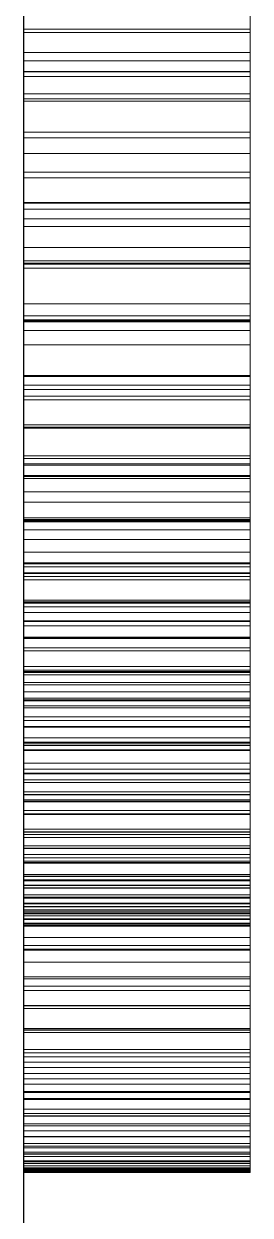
# Paper-space layout '01_三视图' of a CAD drawing. Header units: millimetres. Extents: x 8 to 451, y 8 to 289.
# Drawn here: x 53.925 to 54.025, y 207.894 to 208.42 of the extents above; entities that cross this region are included whole.
import ezdxf

# ---------------------------------------------------------------- set-up
doc = ezdxf.new("R2010")
doc.units = ezdxf.units.MM
doc.linetypes.add('WP_HIDDEN', pattern=[2.3, 1.5, -0.8])
doc.layers.add('HIDDEN', color=7, linetype='WP_HIDDEN', lineweight=13)
doc.layers.add('VISIBLE', color=7, linetype='CONTINUOUS', lineweight=25)

psp = doc.layouts.new('01_三视图')

# ---------------------------------------------------------------- linework, layer by layer
at = {"layer": 'HIDDEN'}
for points in [[(53.925, 207.21269), (53.925, 207.24403), (53.925, 207.33648), (53.925, 207.4854), (53.925, 207.68333), (53.925, 207.92033), (53.925, 208.18454), (53.925, 208.46269), (53.925, 208.74084), (53.925, 209.00504), (53.925, 209.24205), (53.925, 209.43998), (53.925, 209.5889), (53.925, 209.68135), (53.925, 209.71269)], [(53.925, 207.93106), (53.925, 209.01269)], [(54.025, 207.93106), (54.025, 209.01269)], [(53.925, 209.00828), (53.925, 207.93106)], [(53.925, 208.16252), (53.925, 209.00828)], [(54.025, 209.00828), (54.025, 207.93106)], [(54.025, 208.16252), (54.025, 209.00828)], [(53.925, 208.77755), (53.925, 207.93106)], [(53.925, 208.77388), (53.925, 207.93106)], [(54.025, 207.93106), (54.025, 208.77755)], [(54.025, 208.77388), (54.025, 207.93106)], [(53.925, 208.41607), (53.925, 208.46232)], [(53.925, 208.39878), (53.925, 208.46232)], [(53.925, 208.46232), (53.925, 208.39895)], [(54.025, 208.41607), (54.025, 208.46232)], [(54.025, 208.39878), (54.025, 208.46232)], [(54.025, 208.46232), (54.025, 208.39895)], [(53.925, 208.41994), (53.925, 208.43587)], [(53.925, 208.42737), (53.925, 208.41752)], [(54.025, 208.42737), (54.025, 208.41752)], [(53.925, 208.42505), (53.925, 208.38909)], [(54.025, 208.42505), (54.025, 208.38909)], [(53.925, 208.40358), (53.925, 208.41994)], [(53.925, 208.41752), (53.925, 208.40729)], [(53.925, 208.41752), (54.025, 208.41752)], [(53.925, 208.3721), (53.925, 208.41607)], [(53.925, 208.41607), (54.025, 208.41607)], [(54.025, 208.40358), (54.025, 208.41994)], [(54.025, 208.41752), (54.025, 208.40729)], [(54.025, 208.3721), (54.025, 208.41607)], [(53.925, 208.40729), (53.925, 208.39669)], [(53.925, 208.40729), (54.025, 208.40729)], [(54.025, 208.40729), (54.025, 208.39669)], [(53.925, 208.38679), (53.925, 208.40358)], [(53.925, 208.40358), (54.025, 208.40358)], [(54.025, 208.38679), (54.025, 208.40358)], [(53.925, 208.39895), (54.025, 208.39895)], [(53.925, 208.39895), (53.925, 208.34108)], [(53.925, 208.34078), (53.925, 208.39878)], [(53.925, 208.39878), (54.025, 208.39878)], [(53.925, 208.39669), (53.925, 208.38572)], [(53.925, 208.39669), (54.025, 208.39669)], [(54.025, 208.39895), (54.025, 208.34108)], [(54.025, 208.34078), (54.025, 208.39878)], [(54.025, 208.39669), (54.025, 208.38572)], [(53.925, 208.38909), (53.925, 208.35446)], [(53.925, 208.38909), (54.025, 208.38909)], [(53.925, 208.36955), (53.925, 208.38679)], [(53.925, 208.38679), (54.025, 208.38679)], [(53.925, 208.38572), (53.925, 208.36265)], [(53.925, 208.38572), (54.025, 208.38572)], [(54.025, 208.38909), (54.025, 208.35446)], [(54.025, 208.36955), (54.025, 208.38679)], [(54.025, 208.38572), (54.025, 208.36265)], [(53.925, 208.33042), (53.925, 208.3721)], [(53.925, 208.3721), (54.025, 208.3721)], [(53.925, 208.35188), (53.925, 208.36955)], [(53.925, 208.36955), (54.025, 208.36955)], [(54.025, 208.33042), (54.025, 208.3721)], [(54.025, 208.35188), (54.025, 208.36955)], [(53.925, 208.36265), (53.925, 208.33809)], [(53.925, 208.36265), (54.025, 208.36265)], [(54.025, 208.36265), (54.025, 208.33809)], [(53.925, 208.35446), (53.925, 208.32115)], [(53.925, 208.35446), (54.025, 208.35446)], [(54.025, 208.35446), (54.025, 208.32115)], [(53.925, 208.33378), (53.925, 208.35188)], [(53.925, 208.35188), (54.025, 208.35188)], [(54.025, 208.33378), (54.025, 208.35188)], [(53.925, 208.34108), (54.025, 208.34108)], [(53.925, 208.34108), (53.925, 208.31421)], [(53.925, 208.31386), (53.925, 208.34078)], [(53.925, 208.34078), (54.025, 208.34078)], [(53.925, 208.33809), (53.925, 208.31204)], [(53.925, 208.33809), (54.025, 208.33809)], [(54.025, 208.34108), (54.025, 208.31421)], [(54.025, 208.31386), (54.025, 208.34078)], [(54.025, 208.33809), (54.025, 208.31204)], [(53.925, 208.31524), (53.925, 208.33378)], [(53.925, 208.33378), (54.025, 208.33378)], [(54.025, 208.31524), (54.025, 208.33378)], [(53.925, 208.29102), (53.925, 208.33042)], [(53.925, 208.33042), (54.025, 208.33042)], [(54.025, 208.29102), (54.025, 208.33042)], [(53.925, 208.32115), (53.925, 208.28916)], [(53.925, 208.32115), (54.025, 208.32115)], [(54.025, 208.32115), (54.025, 208.28916)], [(53.925, 208.29626), (53.925, 208.31524)], [(53.925, 208.31524), (54.025, 208.31524)], [(53.925, 208.31421), (54.025, 208.31421)], [(53.925, 208.31421), (53.925, 208.28872)], [(53.925, 208.28833), (53.925, 208.31386)], [(53.925, 208.31386), (54.025, 208.31386)], [(53.925, 208.31204), (53.925, 208.2845)], [(53.925, 208.31204), (54.025, 208.31204)], [(54.025, 208.29626), (54.025, 208.31524)], [(54.025, 208.31421), (54.025, 208.28872)], [(54.025, 208.28833), (54.025, 208.31386)], [(54.025, 208.31204), (54.025, 208.2845)], [(53.925, 208.27813), (53.925, 208.29626)], [(53.925, 208.29626), (54.025, 208.29626)], [(54.025, 208.27813), (54.025, 208.29626)], [(53.925, 208.25391), (53.925, 208.29102)], [(53.925, 208.29102), (54.025, 208.29102)], [(54.025, 208.25391), (54.025, 208.29102)], [(53.925, 208.28916), (53.925, 208.25848)], [(53.925, 208.28916), (54.025, 208.28916)], [(53.925, 208.28872), (54.025, 208.28872)], [(53.925, 208.28872), (53.925, 208.26461)], [(53.925, 208.26418), (53.925, 208.28833)], [(53.925, 208.28833), (54.025, 208.28833)], [(53.925, 208.2845), (53.925, 208.25547)], [(53.925, 208.2845), (54.025, 208.2845)], [(54.025, 208.28916), (54.025, 208.25848)], [(54.025, 208.28872), (54.025, 208.26461)], [(54.025, 208.26418), (54.025, 208.28833)], [(54.025, 208.2845), (54.025, 208.25547)], [(53.925, 208.26032), (53.925, 208.27813)], [(53.925, 208.27813), (54.025, 208.27813)], [(54.025, 208.26032), (54.025, 208.27813)], [(53.925, 208.26461), (54.025, 208.26461)], [(53.925, 208.26461), (53.925, 208.24188)], [(53.925, 208.24142), (53.925, 208.26418)], [(53.925, 208.26418), (54.025, 208.26418)], [(54.025, 208.26461), (54.025, 208.24188)], [(54.025, 208.24142), (54.025, 208.26418)], [(53.925, 208.24282), (53.925, 208.26032)], [(53.925, 208.26032), (54.025, 208.26032)], [(53.925, 208.25848), (53.925, 208.22913)], [(53.925, 208.25848), (54.025, 208.25848)], [(54.025, 208.24282), (54.025, 208.26032)], [(54.025, 208.25848), (54.025, 208.22913)], [(53.925, 208.25547), (53.925, 208.22792)], [(53.925, 208.25547), (54.025, 208.25547)], [(53.925, 208.21908), (53.925, 208.25391)], [(53.925, 208.25391), (54.025, 208.25391)], [(54.025, 208.25547), (54.025, 208.22792)], [(54.025, 208.21908), (54.025, 208.25391)], [(53.925, 208.22562), (53.925, 208.24282)], [(53.925, 208.24282), (54.025, 208.24282)], [(54.025, 208.22562), (54.025, 208.24282)], [(53.925, 208.24188), (54.025, 208.24188)], [(53.925, 208.24188), (53.925, 208.22053)], [(53.925, 208.22005), (53.925, 208.24142)], [(53.925, 208.24142), (54.025, 208.24142)], [(54.025, 208.24188), (54.025, 208.22053)], [(54.025, 208.22005), (54.025, 208.24142)], [(53.925, 208.22913), (53.925, 208.2011)], [(53.925, 208.22913), (54.025, 208.22913)], [(53.925, 208.22792), (53.925, 208.20183)], [(53.925, 208.22792), (54.025, 208.22792)], [(54.025, 208.22913), (54.025, 208.2011)], [(54.025, 208.22792), (54.025, 208.20183)], [(53.925, 208.20874), (53.925, 208.22562)], [(53.925, 208.22562), (54.025, 208.22562)], [(53.925, 208.22498), (53.925, 208.21322)], [(53.925, 208.20042), (53.925, 208.22498)], [(53.925, 208.22498), (54.025, 208.22498)], [(54.025, 208.20874), (54.025, 208.22562)], [(54.025, 208.22498), (54.025, 208.21322)], [(54.025, 208.20042), (54.025, 208.22498)], [(53.925, 208.22053), (54.025, 208.22053)], [(53.925, 208.22053), (53.925, 208.20055)], [(53.925, 208.20006), (53.925, 208.22005)], [(53.925, 208.22005), (54.025, 208.22005)], [(53.925, 208.18654), (53.925, 208.21908)], [(53.925, 208.21908), (54.025, 208.21908)], [(54.025, 208.22053), (54.025, 208.20055)], [(54.025, 208.20006), (54.025, 208.22005)], [(54.025, 208.18654), (54.025, 208.21908)], [(53.925, 208.21322), (53.925, 208.19644)], [(53.925, 208.21322), (54.025, 208.21322)], [(54.025, 208.21322), (54.025, 208.19644)], [(53.925, 208.19217), (53.925, 208.20874)], [(53.925, 208.20874), (54.025, 208.20874)], [(54.025, 208.19217), (54.025, 208.20874)], [(53.925, 208.20183), (53.925, 208.17722)], [(53.925, 208.20183), (54.025, 208.20183)], [(53.925, 208.2011), (53.925, 208.17439)], [(53.925, 208.2011), (54.025, 208.2011)], [(53.925, 208.20055), (54.025, 208.20055)], [(53.925, 208.20055), (53.925, 208.18195)], [(53.925, 208.17743), (53.925, 208.20042)], [(53.925, 208.20042), (54.025, 208.20042)], [(53.925, 208.18146), (53.925, 208.20006)], [(53.925, 208.20006), (54.025, 208.20006)], [(54.025, 208.20183), (54.025, 208.17722)], [(54.025, 208.2011), (54.025, 208.17439)], [(54.025, 208.20055), (54.025, 208.18195)], [(54.025, 208.17743), (54.025, 208.20042)], [(54.025, 208.18146), (54.025, 208.20006)], [(53.925, 208.19644), (53.925, 208.18008)], [(53.925, 208.19644), (54.025, 208.19644)], [(54.025, 208.19644), (54.025, 208.18008)], [(53.925, 208.1759), (53.925, 208.19217)], [(53.925, 208.19217), (54.025, 208.19217)], [(54.025, 208.1759), (54.025, 208.19217)], [(53.925, 208.15628), (53.925, 208.18654)], [(53.925, 208.18654), (54.025, 208.18654)], [(54.025, 208.15628), (54.025, 208.18654)], [(53.925, 208.18195), (54.025, 208.18195)], [(53.925, 208.18195), (53.925, 208.16473)], [(53.925, 208.16424), (53.925, 208.18146)], [(53.925, 208.18146), (54.025, 208.18146)], [(53.925, 208.18008), (53.925, 208.16413)], [(53.925, 208.18008), (54.025, 208.18008)], [(54.025, 208.18195), (54.025, 208.16473)], [(54.025, 208.16424), (54.025, 208.18146)], [(54.025, 208.18008), (54.025, 208.16413)], [(53.925, 208.15601), (53.925, 208.17743)], [(53.925, 208.17743), (54.025, 208.17743)], [(53.925, 208.17722), (53.925, 208.16546)], [(53.925, 208.17722), (54.025, 208.17722)], [(53.925, 208.15995), (53.925, 208.1759)], [(53.925, 208.1759), (54.025, 208.1759)], [(53.925, 208.17439), (53.925, 208.149)], [(53.925, 208.17439), (54.025, 208.17439)], [(54.025, 208.15601), (54.025, 208.17743)], [(54.025, 208.17722), (54.025, 208.16546)], [(54.025, 208.15995), (54.025, 208.1759)], [(54.025, 208.17439), (54.025, 208.149)], [(53.925, 208.16546), (53.925, 208.15407)], [(53.925, 208.16546), (54.025, 208.16546)], [(53.925, 208.16473), (54.025, 208.16473)], [(53.925, 208.16473), (53.925, 208.14888)], [(53.925, 208.14842), (53.925, 208.16424)], [(53.925, 208.16424), (54.025, 208.16424)], [(53.925, 208.16413), (53.925, 208.14861)], [(53.925, 208.16413), (54.025, 208.16413)], [(54.025, 208.16546), (54.025, 208.15407)], [(54.025, 208.16473), (54.025, 208.14888)], [(54.025, 208.14842), (54.025, 208.16424)], [(54.025, 208.16413), (54.025, 208.14861)], [(53.925, 208.16252), (54.025, 208.16252)], [(53.925, 208.14431), (53.925, 208.15995)], [(53.925, 208.15995), (54.025, 208.15995)], [(54.025, 208.14431), (54.025, 208.15995)], [(53.925, 208.12799), (53.925, 208.15628)], [(53.925, 208.15628), (54.025, 208.15628)], [(53.925, 208.13616), (53.925, 208.15601)], [(53.925, 208.15601), (54.025, 208.15601)], [(53.925, 208.15407), (53.925, 208.14305)], [(53.925, 208.15407), (54.025, 208.15407)], [(54.025, 208.12799), (54.025, 208.15628)], [(54.025, 208.13616), (54.025, 208.15601)], [(54.025, 208.15407), (54.025, 208.14305)], [(53.925, 208.149), (53.925, 208.12493)], [(53.925, 208.149), (54.025, 208.149)], [(53.925, 208.14888), (54.025, 208.14888)], [(53.925, 208.14888), (53.925, 208.13442)], [(53.925, 208.14861), (53.925, 208.1335)], [(53.925, 208.14861), (54.025, 208.14861)], [(53.925, 208.13397), (53.925, 208.14842)], [(53.925, 208.14842), (54.025, 208.14842)], [(54.025, 208.149), (54.025, 208.12493)], [(54.025, 208.14888), (54.025, 208.13442)], [(54.025, 208.14861), (54.025, 208.1335)], [(54.025, 208.13397), (54.025, 208.14842)], [(53.925, 208.12897), (53.925, 208.14431)], [(53.925, 208.14431), (54.025, 208.14431)], [(53.925, 208.14305), (53.925, 208.1324)], [(53.925, 208.14305), (54.025, 208.14305)], [(54.025, 208.12897), (54.025, 208.14431)], [(54.025, 208.14305), (54.025, 208.1324)], [(53.925, 208.11789), (53.925, 208.13616)], [(53.925, 208.13616), (54.025, 208.13616)], [(53.925, 208.13442), (54.025, 208.13442)], [(53.925, 208.13442), (53.925, 208.12133)], [(53.925, 208.12092), (53.925, 208.13397)], [(53.925, 208.13397), (54.025, 208.13397)], [(53.925, 208.1335), (53.925, 208.11881)], [(53.925, 208.1335), (54.025, 208.1335)], [(53.925, 208.1324), (53.925, 208.12211)], [(53.925, 208.1324), (54.025, 208.1324)], [(54.025, 208.11789), (54.025, 208.13616)], [(54.025, 208.13442), (54.025, 208.12133)], [(54.025, 208.12092), (54.025, 208.13397)], [(54.025, 208.1335), (54.025, 208.11881)], [(54.025, 208.1324), (54.025, 208.12211)], [(53.925, 208.11395), (53.925, 208.12897)], [(53.925, 208.12897), (54.025, 208.12897)], [(53.925, 208.10135), (53.925, 208.12799)], [(53.925, 208.12799), (54.025, 208.12799)], [(54.025, 208.11395), (54.025, 208.12897)], [(54.025, 208.10135), (54.025, 208.12799)], [(53.925, 208.12493), (53.925, 208.10218)], [(53.925, 208.12493), (54.025, 208.12493)], [(53.925, 208.12211), (53.925, 208.11219)], [(53.925, 208.12211), (54.025, 208.12211)], [(53.925, 208.12133), (54.025, 208.12133)], [(53.925, 208.12133), (53.925, 208.10962)], [(54.025, 208.12493), (54.025, 208.10218)], [(54.025, 208.12211), (54.025, 208.11219)], [(54.025, 208.12133), (54.025, 208.10962)], [(53.925, 208.10925), (53.925, 208.12092)], [(53.925, 208.12092), (54.025, 208.12092)], [(53.925, 208.11881), (53.925, 208.10454)], [(53.925, 208.11881), (54.025, 208.11881)], [(53.925, 208.10119), (53.925, 208.11789)], [(53.925, 208.11789), (54.025, 208.11789)], [(54.025, 208.10925), (54.025, 208.12092)], [(54.025, 208.11881), (54.025, 208.10454)], [(54.025, 208.10119), (54.025, 208.11789)], [(53.925, 208.09924), (53.925, 208.11395)], [(53.925, 208.11395), (54.025, 208.11395)], [(53.925, 208.11219), (53.925, 208.10264)], [(53.925, 208.11219), (54.025, 208.11219)], [(54.025, 208.09924), (54.025, 208.11395)], [(54.025, 208.11219), (54.025, 208.10264)], [(53.925, 208.10962), (54.025, 208.10962)], [(53.925, 208.10962), (53.925, 208.09894)], [(53.925, 208.10925), (54.025, 208.10925)], [(53.925, 208.08867), (53.925, 208.10925)], [(54.025, 208.10962), (54.025, 208.09894)], [(54.025, 208.08867), (54.025, 208.10925)], [(53.925, 208.10454), (53.925, 208.0907)], [(53.925, 208.10454), (54.025, 208.10454)], [(53.925, 208.10264), (53.925, 208.09345)], [(53.925, 208.10264), (54.025, 208.10264)], [(53.925, 208.10218), (53.925, 208.08075)], [(53.925, 208.10218), (54.025, 208.10218)], [(53.925, 208.07637), (53.925, 208.10135)], [(53.925, 208.10135), (54.025, 208.10135)], [(53.925, 208.08606), (53.925, 208.10119)], [(53.925, 208.10119), (54.025, 208.10119)], [(54.025, 208.10454), (54.025, 208.0907)], [(54.025, 208.10264), (54.025, 208.09345)], [(54.025, 208.10218), (54.025, 208.08075)], [(54.025, 208.07637), (54.025, 208.10135)], [(54.025, 208.08606), (54.025, 208.10119)], [(53.925, 208.08483), (53.925, 208.09924)], [(53.925, 208.09924), (54.025, 208.09924)], [(53.925, 208.09894), (54.025, 208.09894)], [(53.925, 208.09894), (53.925, 208.08895)], [(54.025, 208.08483), (54.025, 208.09924)], [(54.025, 208.09894), (54.025, 208.08895)], [(53.925, 208.09345), (53.925, 208.07657)], [(53.925, 208.09345), (54.025, 208.09345)], [(53.925, 208.0907), (53.925, 208.07727)], [(53.925, 208.0907), (54.025, 208.0907)], [(54.025, 208.09345), (54.025, 208.07657)], [(54.025, 208.0907), (54.025, 208.07727)], [(53.925, 208.08895), (54.025, 208.08895)], [(53.925, 208.08895), (53.925, 208.07965)], [(53.925, 208.07941), (53.925, 208.08867)], [(53.925, 208.08867), (54.025, 208.08867)], [(53.925, 208.07251), (53.925, 208.08606)], [(53.925, 208.08606), (54.025, 208.08606)], [(53.925, 208.07074), (53.925, 208.08483)], [(53.925, 208.08483), (54.025, 208.08483)], [(54.025, 208.08895), (54.025, 208.07965)], [(54.025, 208.07941), (54.025, 208.08867)], [(54.025, 208.07251), (54.025, 208.08606)], [(54.025, 208.07074), (54.025, 208.08483)], [(53.925, 208.08075), (53.925, 208.06064)], [(53.925, 208.08075), (54.025, 208.08075)], [(53.925, 208.07965), (54.025, 208.07965)], [(53.925, 208.07965), (53.925, 208.07104)], [(53.925, 208.07083), (53.925, 208.07941)], [(53.925, 208.07941), (54.025, 208.07941)], [(54.025, 208.08075), (54.025, 208.06064)], [(54.025, 208.07965), (54.025, 208.07104)], [(54.025, 208.07083), (54.025, 208.07941)], [(53.925, 208.07727), (53.925, 208.06425)], [(53.925, 208.07727), (54.025, 208.07727)], [(53.925, 208.07657), (53.925, 208.06195)], [(53.925, 208.07657), (54.025, 208.07657)], [(53.925, 208.05304), (53.925, 208.07637)], [(53.925, 208.07637), (54.025, 208.07637)], [(54.025, 208.07727), (54.025, 208.06425)], [(54.025, 208.07657), (54.025, 208.06195)], [(54.025, 208.05304), (54.025, 208.07637)], [(53.925, 208.06054), (53.925, 208.07251)], [(53.925, 208.07251), (54.025, 208.07251)], [(53.925, 208.07104), (54.025, 208.07104)], [(53.925, 208.07104), (53.925, 208.06312)], [(53.925, 208.06294), (53.925, 208.07083)], [(53.925, 208.07083), (54.025, 208.07083)], [(53.925, 208.05696), (53.925, 208.07074)], [(53.925, 208.07074), (54.025, 208.07074)], [(54.025, 208.06054), (54.025, 208.07251)], [(54.025, 208.07104), (54.025, 208.06312)], [(54.025, 208.06294), (54.025, 208.07083)], [(54.025, 208.05696), (54.025, 208.07074)], [(53.925, 208.06425), (53.925, 208.05166)], [(53.925, 208.06425), (54.025, 208.06425)], [(54.025, 208.06425), (54.025, 208.05166)], [(53.925, 208.06312), (54.025, 208.06312)], [(53.925, 208.06312), (53.925, 208.05588)], [(53.925, 208.05574), (53.925, 208.06294)], [(53.925, 208.06294), (54.025, 208.06294)], [(53.925, 208.06195), (53.925, 208.04957)], [(53.925, 208.06195), (54.025, 208.06195)], [(53.925, 208.06064), (53.925, 208.04185)], [(53.925, 208.06064), (54.025, 208.06064)], [(53.925, 208.05017), (53.925, 208.06054)], [(53.925, 208.06054), (54.025, 208.06054)], [(54.025, 208.06312), (54.025, 208.05588)], [(54.025, 208.05574), (54.025, 208.06294)], [(54.025, 208.06195), (54.025, 208.04957)], [(54.025, 208.06064), (54.025, 208.04185)], [(54.025, 208.05017), (54.025, 208.06054)], [(53.925, 208.04348), (53.925, 208.05696)], [(53.925, 208.05696), (54.025, 208.05696)], [(53.925, 208.05588), (54.025, 208.05588)], [(53.925, 208.05588), (53.925, 208.04934)], [(53.925, 208.04922), (53.925, 208.05574)], [(53.925, 208.05574), (54.025, 208.05574)], [(53.925, 208.03136), (53.925, 208.05304)], [(53.925, 208.05304), (54.025, 208.05304)], [(54.025, 208.04348), (54.025, 208.05696)], [(54.025, 208.05588), (54.025, 208.04934)], [(54.025, 208.04922), (54.025, 208.05574)], [(54.025, 208.03136), (54.025, 208.05304)], [(53.925, 208.05166), (53.925, 208.03949)], [(53.925, 208.05166), (54.025, 208.05166)], [(53.925, 208.04139), (53.925, 208.05017)], [(53.925, 208.05017), (54.025, 208.05017)], [(53.925, 208.04957), (53.925, 208.04422)], [(53.925, 208.04957), (54.025, 208.04957)], [(53.925, 208.04934), (54.025, 208.04934)], [(53.925, 208.04934), (53.925, 208.04348)], [(53.925, 208.04339), (53.925, 208.04922)], [(53.925, 208.04922), (54.025, 208.04922)], [(54.025, 208.05166), (54.025, 208.03949)], [(54.025, 208.04139), (54.025, 208.05017)], [(54.025, 208.04957), (54.025, 208.04422)], [(54.025, 208.04934), (54.025, 208.04348)], [(54.025, 208.04339), (54.025, 208.04922)], [(53.925, 208.04422), (53.925, 208.03944)], [(53.925, 208.04422), (54.025, 208.04422)], [(53.925, 208.02765), (53.925, 208.04348)], [(53.925, 208.04348), (54.025, 208.04348)], [(53.925, 208.04348), (53.925, 208.03832)], [(53.925, 208.03825), (53.925, 208.04339)], [(53.925, 208.04339), (54.025, 208.04339)], [(54.025, 208.04422), (54.025, 208.03944)], [(54.025, 208.02765), (54.025, 208.04348)], [(54.025, 208.04348), (54.025, 208.03832)], [(54.025, 208.03825), (54.025, 208.04339)], [(53.925, 208.04185), (53.925, 208.02438)], [(53.925, 208.04185), (54.025, 208.04185)], [(53.925, 208.03421), (53.925, 208.04139)], [(53.925, 208.04139), (54.025, 208.04139)], [(53.925, 208.03949), (53.925, 208.02773)], [(53.925, 208.03949), (54.025, 208.03949)], [(53.925, 208.03944), (53.925, 208.03522)], [(53.925, 208.03944), (54.025, 208.03944)], [(53.925, 208.03832), (54.025, 208.03832)], [(53.925, 208.03832), (53.925, 208.03384)], [(53.925, 208.03379), (53.925, 208.03825)], [(53.925, 208.03825), (54.025, 208.03825)], [(54.025, 208.04185), (54.025, 208.02438)], [(54.025, 208.03421), (54.025, 208.04139)], [(54.025, 208.03949), (54.025, 208.02773)], [(54.025, 208.03944), (54.025, 208.03522)], [(54.025, 208.03832), (54.025, 208.03384)], [(54.025, 208.03379), (54.025, 208.03825)], [(53.925, 208.03522), (53.925, 208.03157)], [(53.925, 208.03522), (54.025, 208.03522)], [(53.925, 208.02862), (53.925, 208.03421)], [(53.925, 208.03421), (54.025, 208.03421)], [(53.925, 208.03384), (54.025, 208.03384)], [(53.925, 208.03384), (53.925, 208.03005)], [(53.925, 208.03002), (53.925, 208.03379)], [(53.925, 208.03379), (54.025, 208.03379)], [(54.025, 208.03522), (54.025, 208.03157)], [(54.025, 208.02862), (54.025, 208.03421)], [(54.025, 208.03384), (54.025, 208.03005)], [(54.025, 208.03002), (54.025, 208.03379)], [(53.925, 208.03157), (53.925, 208.02847)], [(53.925, 208.03157), (54.025, 208.03157)], [(53.925, 208.01134), (53.925, 208.03136)], [(53.925, 208.03136), (54.025, 208.03136)], [(53.925, 208.03005), (54.025, 208.03005)], [(53.925, 208.03005), (53.925, 208.02695)], [(53.925, 208.02693), (53.925, 208.03002)], [(53.925, 208.03002), (54.025, 208.03002)], [(53.925, 208.02463), (53.925, 208.02862)], [(53.925, 208.02862), (54.025, 208.02862)], [(53.925, 208.02847), (53.925, 208.02594)], [(53.925, 208.02847), (54.025, 208.02847)], [(53.925, 208.02773), (53.925, 208.0164)], [(53.925, 208.02773), (54.025, 208.02773)], [(53.925, 208.01283), (53.925, 208.02765)], [(53.925, 208.02765), (54.025, 208.02765)], [(53.925, 208.02695), (54.025, 208.02695)], [(53.925, 208.02695), (53.925, 208.02454)], [(53.925, 208.02453), (53.925, 208.02693)], [(53.925, 208.02693), (54.025, 208.02693)], [(54.025, 208.03157), (54.025, 208.02847)], [(54.025, 208.01134), (54.025, 208.03136)], [(54.025, 208.03005), (54.025, 208.02695)], [(54.025, 208.02693), (54.025, 208.03002)], [(54.025, 208.02463), (54.025, 208.02862)], [(54.025, 208.02847), (54.025, 208.02594)], [(54.025, 208.02773), (54.025, 208.0164)], [(54.025, 208.01283), (54.025, 208.02765)], [(54.025, 208.02695), (54.025, 208.02454)], [(54.025, 208.02453), (54.025, 208.02693)], [(53.925, 208.02594), (53.925, 208.02257)], [(53.925, 208.02594), (54.025, 208.02594)], [(53.925, 208.02224), (53.925, 208.02463)], [(53.925, 208.02463), (54.025, 208.02463)], [(53.925, 208.02454), (54.025, 208.02454)], [(53.925, 208.02454), (53.925, 208.02282)], [(53.925, 208.02281), (53.925, 208.02453)], [(53.925, 208.02453), (54.025, 208.02453)], [(53.925, 208.02438), (53.925, 208.01085)], [(53.925, 208.02438), (54.025, 208.02438)], [(53.925, 208.02282), (54.025, 208.02282)], [(53.925, 208.02282), (53.925, 208.02178)], [(53.925, 208.02178), (53.925, 208.02281)], [(53.925, 208.02281), (54.025, 208.02281)], [(53.925, 208.02257), (53.925, 208.02144)], [(53.925, 208.02257), (54.025, 208.02257)], [(53.925, 208.02144), (53.925, 208.02224)], [(53.925, 208.02224), (54.025, 208.02224)], [(53.925, 208.02178), (54.025, 208.02178)], [(53.925, 208.02178), (53.925, 208.02144)], [(53.925, 208.02144), (53.925, 208.02178)], [(53.925, 208.02178), (54.025, 208.02178)], [(53.925, 208.02144), (54.025, 208.02144)], [(54.025, 208.02594), (54.025, 208.02257)], [(54.025, 208.02224), (54.025, 208.02463)], [(54.025, 208.02454), (54.025, 208.02282)], [(54.025, 208.02281), (54.025, 208.02453)], [(54.025, 208.02438), (54.025, 208.01085)], [(54.025, 208.02282), (54.025, 208.02178)], [(54.025, 208.02178), (54.025, 208.02281)], [(54.025, 208.02257), (54.025, 208.02144)], [(54.025, 208.02144), (54.025, 208.02224)], [(54.025, 208.02178), (54.025, 208.02144)], [(54.025, 208.02144), (54.025, 208.02178)], [(53.925, 208.0164), (53.925, 208.00548)], [(53.925, 208.0164), (54.025, 208.0164)], [(54.025, 208.0164), (54.025, 208.00548)], [(53.925, 207.99903), (53.925, 208.01283)], [(53.925, 208.01283), (54.025, 208.01283)], [(53.925, 207.99297), (53.925, 208.01134)], [(53.925, 208.01134), (54.025, 208.01134)], [(53.925, 208.01085), (53.925, 207.9982)], [(53.925, 208.01085), (54.025, 208.01085)], [(54.025, 207.99903), (54.025, 208.01283)], [(54.025, 207.99297), (54.025, 208.01134)], [(54.025, 208.01085), (54.025, 207.9982)], [(53.925, 208.00548), (53.925, 207.99499)], [(53.925, 208.00548), (54.025, 208.00548)], [(54.025, 208.00548), (54.025, 207.99499)], [(53.925, 207.98626), (53.925, 207.99903)], [(53.925, 207.99903), (54.025, 207.99903)], [(53.925, 207.9982), (53.925, 207.98642)], [(53.925, 207.9982), (54.025, 207.9982)], [(53.925, 207.99499), (53.925, 207.98502)], [(53.925, 207.99499), (54.025, 207.99499)], [(54.025, 207.98626), (54.025, 207.99903)], [(54.025, 207.9982), (54.025, 207.98642)], [(54.025, 207.99499), (54.025, 207.98502)], [(53.925, 207.97625), (53.925, 207.99297)], [(53.925, 207.99297), (54.025, 207.99297)], [(54.025, 207.97625), (54.025, 207.99297)], [(53.925, 207.98642), (53.925, 207.97552)], [(53.925, 207.98642), (54.025, 207.98642)], [(53.925, 207.97451), (53.925, 207.98626)], [(53.925, 207.98626), (54.025, 207.98626)], [(53.925, 207.98502), (53.925, 207.9757)], [(53.925, 207.98502), (54.025, 207.98502)], [(54.025, 207.98642), (54.025, 207.97552)], [(54.025, 207.97451), (54.025, 207.98626)], [(54.025, 207.98502), (54.025, 207.9757)], [(53.925, 207.96135), (53.925, 207.97625)], [(53.925, 207.97625), (54.025, 207.97625)], [(53.925, 207.9757), (53.925, 207.96702)], [(53.925, 207.9757), (54.025, 207.9757)], [(53.925, 207.97552), (53.925, 207.96548)], [(53.925, 207.97552), (54.025, 207.97552)], [(53.925, 207.96378), (53.925, 207.97451)], [(53.925, 207.97451), (54.025, 207.97451)], [(54.025, 207.96135), (54.025, 207.97625)], [(54.025, 207.9757), (54.025, 207.96702)], [(54.025, 207.97552), (54.025, 207.96548)], [(54.025, 207.96378), (54.025, 207.97451)], [(53.925, 207.96702), (53.925, 207.95898)], [(53.925, 207.96702), (54.025, 207.96702)], [(53.925, 207.96548), (53.925, 207.95632)], [(53.925, 207.96548), (54.025, 207.96548)], [(53.925, 207.95407), (53.925, 207.96378)], [(53.925, 207.96378), (54.025, 207.96378)], [(54.025, 207.96702), (54.025, 207.95898)], [(54.025, 207.96548), (54.025, 207.95632)], [(54.025, 207.95407), (54.025, 207.96378)], [(53.925, 207.94844), (53.925, 207.96135)], [(53.925, 207.96135), (54.025, 207.96135)], [(53.925, 207.95898), (53.925, 207.95159)], [(53.925, 207.95898), (54.025, 207.95898)], [(54.025, 207.94844), (54.025, 207.96135)], [(54.025, 207.95898), (54.025, 207.95159)], [(53.925, 207.95632), (53.925, 207.94803)], [(53.925, 207.95632), (54.025, 207.95632)], [(53.925, 207.94539), (53.925, 207.95407)], [(53.925, 207.95407), (54.025, 207.95407)], [(54.025, 207.95632), (54.025, 207.94803)], [(54.025, 207.94539), (54.025, 207.95407)], [(53.925, 207.95159), (53.925, 207.94484)], [(53.925, 207.95159), (54.025, 207.95159)], [(53.925, 207.93752), (53.925, 207.94844)], [(53.925, 207.94844), (54.025, 207.94844)], [(53.925, 207.94803), (53.925, 207.94061)], [(53.925, 207.94803), (54.025, 207.94803)], [(54.025, 207.95159), (54.025, 207.94484)], [(54.025, 207.93752), (54.025, 207.94844)], [(54.025, 207.94803), (54.025, 207.94061)], [(53.925, 207.93772), (53.925, 207.94539)], [(53.925, 207.94539), (54.025, 207.94539)], [(53.925, 207.94484), (53.925, 207.93873)], [(53.925, 207.94484), (54.025, 207.94484)], [(54.025, 207.93772), (54.025, 207.94539)], [(54.025, 207.94484), (54.025, 207.93873)], [(53.925, 207.94061), (53.925, 207.93407)], [(53.925, 207.94061), (54.025, 207.94061)], [(53.925, 207.93873), (53.925, 207.93326)], [(53.925, 207.93873), (54.025, 207.93873)], [(53.925, 207.93108), (53.925, 207.93772)], [(53.925, 207.93772), (54.025, 207.93772)], [(53.925, 207.92858), (53.925, 207.93752)], [(53.925, 207.93752), (54.025, 207.93752)], [(54.025, 207.94061), (54.025, 207.93407)], [(54.025, 207.93873), (54.025, 207.93326)], [(54.025, 207.93108), (54.025, 207.93772)], [(54.025, 207.92858), (54.025, 207.93752)], [(53.925, 207.93407), (53.925, 207.9284)], [(53.925, 207.93407), (54.025, 207.93407)], [(53.925, 207.93326), (53.925, 207.92844)], [(53.925, 207.93326), (54.025, 207.93326)], [(54.025, 207.93407), (54.025, 207.9284)], [(54.025, 207.93326), (54.025, 207.92844)], [(53.925, 207.92546), (53.925, 207.93108)], [(53.925, 207.93108), (54.025, 207.93108)], [(53.925, 207.93106), (54.025, 207.93106)], [(53.925, 207.92163), (53.925, 207.92858)], [(53.925, 207.92858), (54.025, 207.92858)], [(53.925, 207.92844), (53.925, 207.92426)], [(53.925, 207.92844), (54.025, 207.92844)], [(53.925, 207.9284), (53.925, 207.9236)], [(53.925, 207.9284), (54.025, 207.9284)], [(54.025, 207.92546), (54.025, 207.93108)], [(54.025, 207.92163), (54.025, 207.92858)], [(54.025, 207.92844), (54.025, 207.92426)], [(54.025, 207.9284), (54.025, 207.9236)], [(53.925, 207.92086), (53.925, 207.92546)], [(53.925, 207.92546), (54.025, 207.92546)], [(53.925, 207.92426), (53.925, 207.92073)], [(53.925, 207.92426), (54.025, 207.92426)], [(53.925, 207.9236), (53.925, 207.91967)], [(53.925, 207.9236), (54.025, 207.9236)], [(53.925, 207.91666), (53.925, 207.92163)], [(53.925, 207.92163), (54.025, 207.92163)], [(54.025, 207.92086), (54.025, 207.92546)], [(54.025, 207.92426), (54.025, 207.92073)], [(54.025, 207.9236), (54.025, 207.91967)], [(54.025, 207.91666), (54.025, 207.92163)], [(53.925, 207.91729), (53.925, 207.92086)], [(53.925, 207.92086), (54.025, 207.92086)], [(53.925, 207.92073), (53.925, 207.91783)], [(53.925, 207.92073), (54.025, 207.92073)], [(53.925, 207.91967), (53.925, 207.91662)], [(53.925, 207.91967), (54.025, 207.91967)], [(53.925, 207.91783), (53.925, 207.91558)], [(53.925, 207.91783), (54.025, 207.91783)], [(53.925, 207.91473), (53.925, 207.91729)], [(53.925, 207.91729), (54.025, 207.91729)], [(53.925, 207.91368), (53.925, 207.91666)], [(53.925, 207.91666), (54.025, 207.91666)], [(53.925, 207.91662), (53.925, 207.91443)], [(53.925, 207.91662), (54.025, 207.91662)], [(54.025, 207.91729), (54.025, 207.92086)], [(54.025, 207.92073), (54.025, 207.91783)], [(54.025, 207.91967), (54.025, 207.91662)], [(54.025, 207.91783), (54.025, 207.91558)], [(54.025, 207.91473), (54.025, 207.91729)], [(54.025, 207.91368), (54.025, 207.91666)], [(54.025, 207.91662), (54.025, 207.91443)], [(53.925, 207.91558), (53.925, 207.91398)], [(53.925, 207.91558), (54.025, 207.91558)], [(53.925, 207.9132), (53.925, 207.91473)], [(53.925, 207.91473), (54.025, 207.91473)], [(53.925, 207.91443), (53.925, 207.91313)], [(53.925, 207.91443), (54.025, 207.91443)], [(53.925, 207.91398), (53.925, 207.91301)], [(53.925, 207.91398), (54.025, 207.91398)], [(53.925, 207.91269), (53.925, 207.91368)], [(53.925, 207.91368), (54.025, 207.91368)], [(53.925, 207.91269), (53.925, 207.9132)], [(53.925, 207.9132), (54.025, 207.9132)], [(53.925, 207.91313), (53.925, 207.91269)], [(53.925, 207.91313), (54.025, 207.91313)], [(53.925, 207.91301), (53.925, 207.91269)], [(53.925, 207.91301), (54.025, 207.91301)], [(53.925, 207.91269), (54.025, 207.91269)], [(54.025, 207.91558), (54.025, 207.91398)], [(54.025, 207.9132), (54.025, 207.91473)], [(54.025, 207.91443), (54.025, 207.91313)], [(54.025, 207.91398), (54.025, 207.91301)], [(54.025, 207.91269), (54.025, 207.91368)], [(54.025, 207.91269), (54.025, 207.9132)], [(54.025, 207.91313), (54.025, 207.91269)], [(54.025, 207.91301), (54.025, 207.91269)]]:
    psp.add_lwpolyline(points, dxfattribs=at)
at = {"layer": 'VISIBLE'}
psp.add_lwpolyline([(53.925, 140.25), (53.925, 246.25)], dxfattribs=at)

doc.saveas('drawing.dxf')
